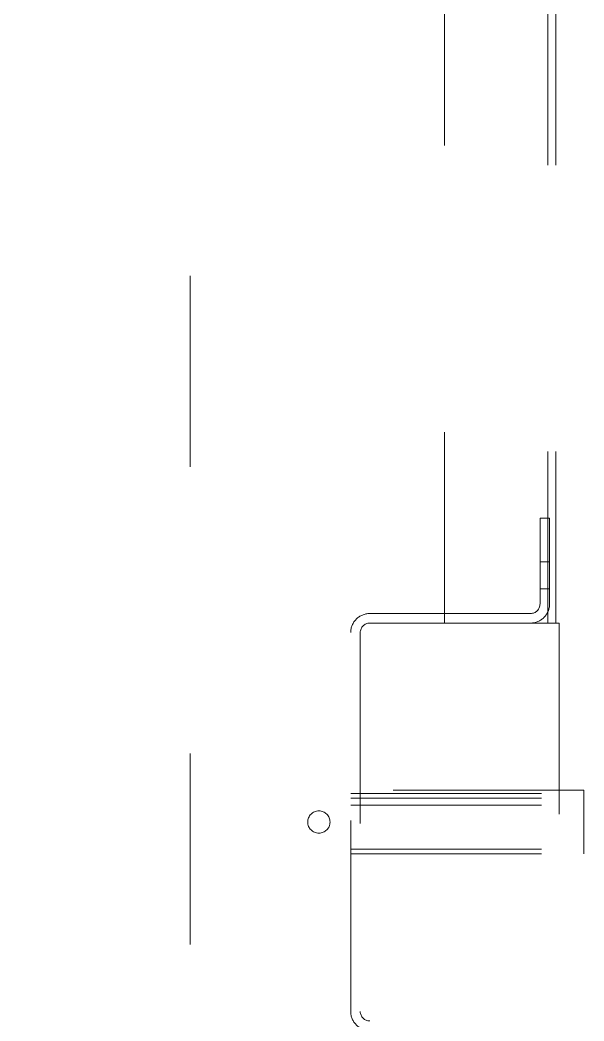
# Model space of a CAD drawing. Extents: x -181672 to 290600, y -29000 to 395522.
# Drawn here: x 3526 to 3880, y 41073 to 41702 of the extents above; entities that cross this region are included whole.
import ezdxf

# ---------------------------------------------------------------- set-up
doc = ezdxf.new("R2010")
doc.units = 0
doc.header["$LTSCALE"] = 10
doc.linetypes.add('XFM7Q20PCW-200K$0$ACAD_ISO03W100', pattern=[30, 12, -18])
doc.layers.add('XFM7Q20PCW-200K$0$PCW EQ (FUTURE)', color=252, linetype='XFM7Q20PCW-200K$0$ACAD_ISO03W100', lineweight=9)

# ---------------------------------------------------------------- blocks, each defined once
blk = doc.blocks.new('XFM7Q20PCW-200K$0$PCW-防震基座-更新後 - PCW-防震基座-更新後-V1242-CUB_L40')
for p, q in [((-1183.47, -338.39), (-945.47, -338.39)), ((-1084.47, -338.39), (-1084.47, -485.01)), ((-1081.47, -338.39), (-1081.47, -485.01)), ((-1053.97, -338.39), (-1053.97, -485.01)), ((-1049.47, -338.39), (-1049.47, -485.01)), ((-1046.47, -338.39), (-1046.47, -485.01)), ((-1044.47, -485.01), (-1044.47, -338.39)), ((-945.47, -344.39), (-1183.47, -344.39)), ((-939.47, -350.39), (-939.47, -469.39)), ((-933.47, -451.39), (-933.47, -350.39)), ((-927.47, -457.39), (-873.47, -457.39)), ((-917.97, -463.39), (-917.97, -457.39)), ((-900.97, -457.39), (-900.97, -463.39)), ((-873.47, -463.39), (-873.47, -457.39)), ((-927.47, -463.39), (-873.47, -463.39)), ((-939.47, -469.39), (-1189.47, -469.39)), ((-1044.47, -485.01), (-1084.47, -485.01))]:
    blk.add_line(p, q)
at = {"extrusion": (0, 0, -1)}
for p, q in [((-939.47, -397.39), (68.31, -397.39)), ((68.31, -462.39), (-939.47, -462.39)), ((68.31, -467.39), (-939.47, -467.39))]:
    blk.add_line(p, q, dxfattribs=at)
for centre, radius, start, end in [((-1064.47, -318.39), 7, 0, 180), ((-1064.47, -318.39), 7, 180, 0), ((-1183.47, -350.39), 12, 90, 180), ((-945.47, -350.39), 12, 0, 90), ((-1183.47, -350.39), 6, 90, 180), ((-945.47, -350.39), 6, 0, 90), ((-927.47, -451.39), 12, 180, 270), ((-927.47, -451.39), 6, 180, 270)]:
    blk.add_arc(centre, radius, start, end)
blk = doc.blocks.new('XFM7Q20PCW-200K$0$A$C561449da')
blk.add_line((830, 269.35), (830, 2269.35))
blk.add_arc((377.79, 922.04), 369.6, 19.57146, 36.01227)
blk = doc.blocks.new('XFM7Q20PCW-200K')
at = {"layer": 'XFM7Q20PCW-200K$0$PCW EQ (FUTURE)', "rotation": 90}
blk.add_blockref('XFM7Q20PCW-200K$0$PCW-防震基座-更新後 - PCW-防震基座-更新後-V1242-CUB_L40', (3395.18, 42262.64), dxfattribs=at)
at = {"layer": 'XFM7Q20PCW-200K$0$PCW EQ (FUTURE)'}
blk.add_blockref('XFM7Q20PCW-200K$0$A$C561449da', (2802.57, 39951.95), dxfattribs=at)

msp = doc.modelspace()

# ---------------------------------------------------------------- block references
msp.add_blockref('XFM7Q20PCW-200K', (0, 0))

doc.saveas('drawing.dxf')
